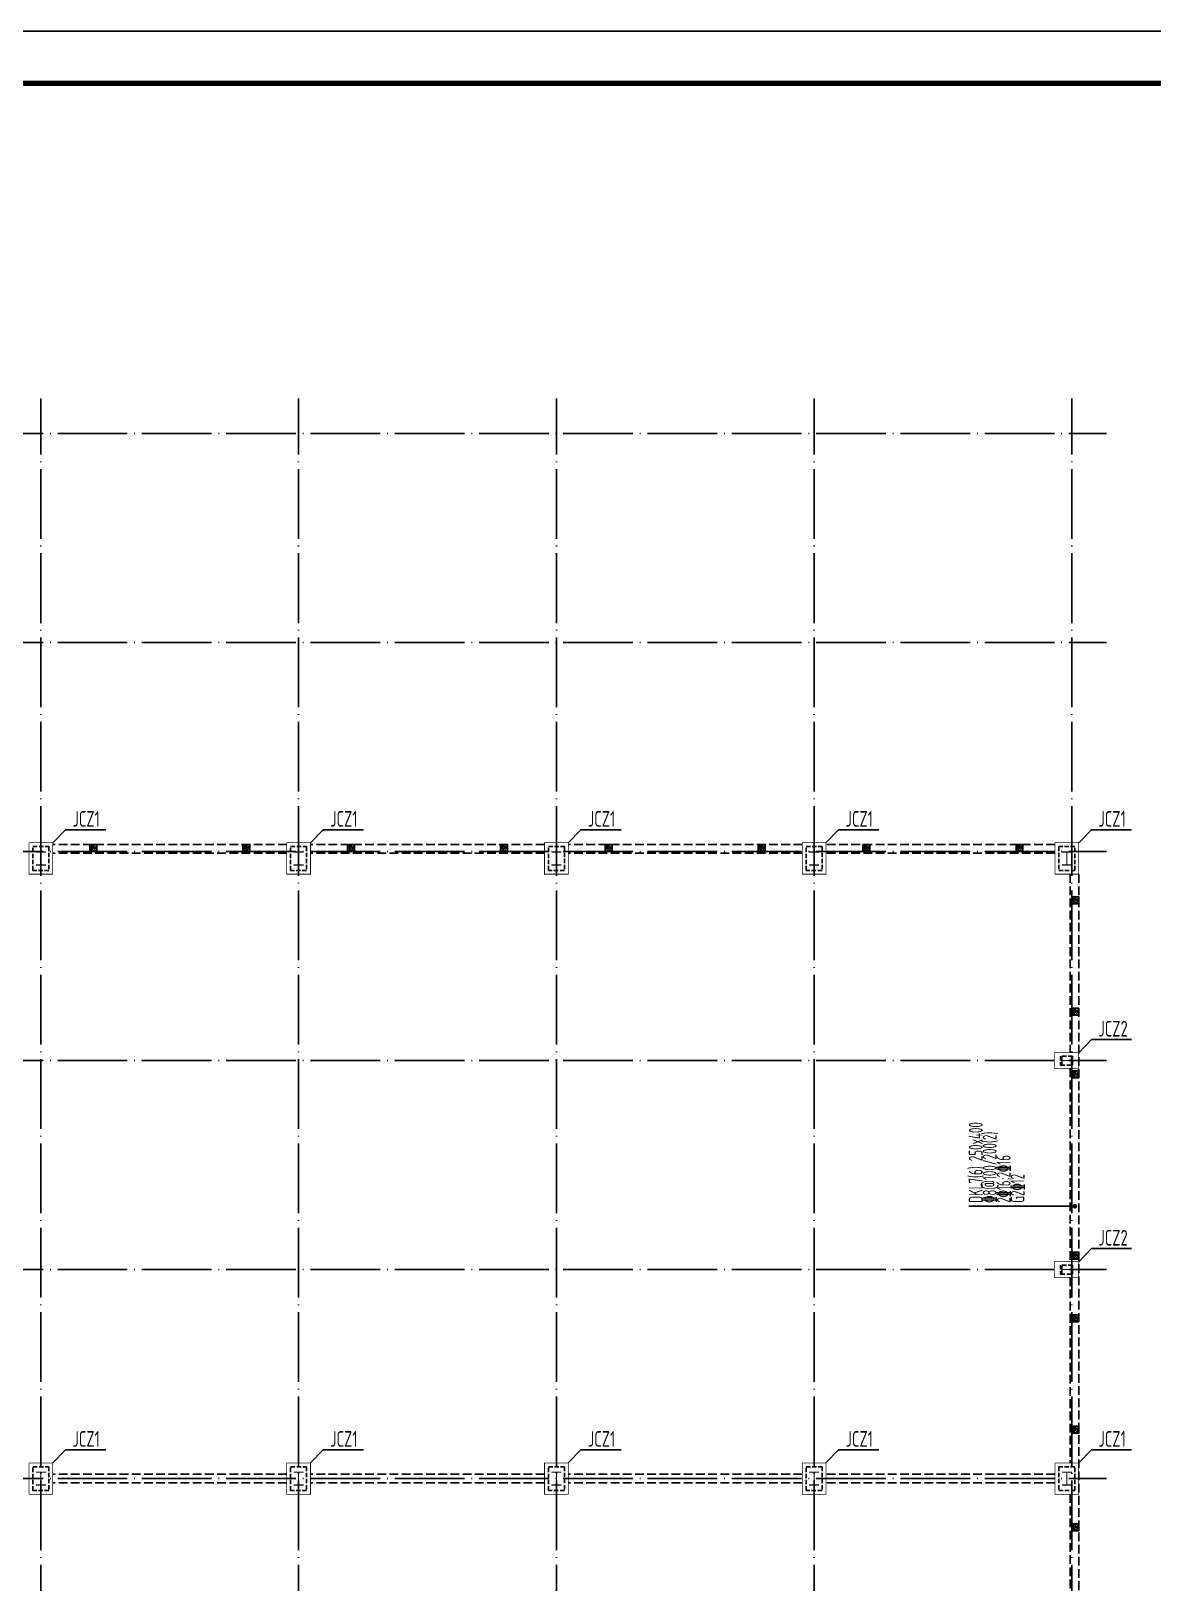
# Model space of a CAD drawing. Extents: x 8844666 to 9156203, y 1662182 to 2655606.
# Drawn here: x 9094904 to 9127122, y 2410631 to 2455181 of the extents above; entities that cross this region are included whole.
import ezdxf

# ---------------------------------------------------------------- set-up
doc = ezdxf.new("R2010")
doc.units = 0
doc.header["$LTSCALE"] = 1000
doc.header["$MEASUREMENT"] = 0
doc.linetypes.add('DASH', pattern=[0.35, 0.25, -0.1])
doc.linetypes.add('DOTE', pattern=[2.42, 2, -0.2, 0.02, -0.2])
doc.layers.get('0').update_dxf_attribs({"linetype": 'CONTINUOUS'})
for name, color, linetype in [('1000', 2, 'CONTINUOUS'), ('DOTE', 8, 'DOTE'), ('GZ', 3, 'CONTINUOUS'), ('PUB_TITLE', 4, 'CONTINUOUS'), ('一般文字', 6, 'CONTINUOUS'), ('柱', 2, 'CONTINUOUS'), ('柱集中标注', 2, 'CONTINUOUS'), ('梁', 4, 'CONTINUOUS')]:
    doc.layers.add(name, color=color, linetype=linetype)
doc.layers.add('梁集中标注竖向', color=190, linetype='CONTINUOUS', lineweight=25)
doc.styles.add('TSSD_REIN', font='atssdeng.shx', dxfattribs={"width": 0.7, "bigfont": 'atssdchn.shx'})

# ---------------------------------------------------------------- blocks, each defined once
blk = doc.blocks.new('layisuixin-point')
blk.add_lwpolyline([(-0.25, 0, 0.5, 0.5, 1), (0.25, 0, 0.5, 0.5, 1)], format="xyseb", close=True)

msp = doc.modelspace()

# ---------------------------------------------------------------- hatches: boundary and pattern name
at = {"layer": 'GZ'}
h = msp.add_hatch(dxfattribs=at)
h.set_pattern_fill('钢筋混凝土', color=256, scale=20, style=0)
h.set_pattern_definition([(45, (837370.886, 228480.097), (-35.35533906, 35.35533906), []), (50, (837370.89, 228480.1), (143.4520365, -12.550427), [15, -165]), (355, (837370.89, 228480.1), (-27.7502667, 150.4384267), [12, -132]), (100.4514, (837382.84, 228479.05), (115.7018763, 137.8879084), [12.748038, -140.2284224]), (46.1842, (837370.89, 228520.1), (213.4482097, -33.103803), [22.5, -247.5]), (96.6356, (837388.67, 228517.34), (186.932541, 194.823574), [19.1220576, -210.3426]), (351.1842, (837370.89, 228520.1), (186.932389, 194.82372), [18, -198]), (21, (837390.89, 228510.1), (119.3814104, -80.5237781), [15, -165]), (326, (837390.89, 228510.1), (48.6630664, 145.030009), [12, -132]), (71.4514, (837400.83, 228503.39), (168.0445257, 64.5060993), [12.748038, -140.2284224]), (37.5, (837370.886, 228480.097), (2.43197106, 66.57877077), [0, -130.4, 0, -134, 0, -132.5]), (7.5, (837370.886, 228480.1), (52.6139075, 78.8823424), [0, -76.4, 0, -127.4, 0, -50.5]), (327.5, (837326.286, 228480.097), (106.76448723, -4.51097435), [0, -50, 0, -156, 0, -207]), (317.5, (837306.29, 228480.1), (116.6372339, 20.0209965), [0, -65, 0, -103.6, 0, -147])])
h.paths.add_polyline_path([(9096589.3, 2431828.3), (9096789.3, 2431828.3), (9096789.3, 2431628.3), (9096589.3, 2431628.3)])
h = msp.add_hatch(dxfattribs=at)
h.set_pattern_fill('钢筋混凝土', color=256, scale=20, style=0)
h.set_pattern_definition([(45, (841770.94, 228480.093), (-35.35533906, 35.35533906), []), (50, (841770.94, 228480.09), (143.4520365, -12.550427), [15, -165]), (355, (841770.94, 228480.1), (-27.7502667, 150.4384267), [12, -132]), (100.4514, (841782.9, 228479.05), (115.7018763, 137.8879084), [12.748038, -140.2284224]), (46.1842, (841770.94, 228520.1), (213.4482097, -33.103803), [22.5, -247.5]), (96.6356, (841788.73, 228517.33), (186.932541, 194.823574), [19.1220576, -210.3426]), (351.1842, (841770.94, 228520.1), (186.932389, 194.82372), [18, -198]), (21, (841790.94, 228510.09), (119.3814104, -80.5237781), [15, -165]), (326, (841790.94, 228510.1), (48.6630664, 145.030009), [12, -132]), (71.4514, (841800.89, 228503.38), (168.0445257, 64.5060993), [12.748038, -140.2284224]), (37.5, (841770.94, 228480.093), (2.43197106, 66.57877077), [0, -130.4, 0, -134, 0, -132.5]), (7.5, (841770.94, 228480.09), (52.6139075, 78.8823424), [0, -76.4, 0, -127.4, 0, -50.5]), (327.5, (841726.34, 228480.093), (106.76448723, -4.51097435), [0, -50, 0, -156, 0, -207]), (317.5, (841706.34, 228480.09), (116.6372339, 20.0209965), [0, -65, 0, -103.6, 0, -147])])
h.paths.add_polyline_path([(9100989.3, 2431828.3), (9101189.4, 2431828.3), (9101189.4, 2431628.3), (9100989.3, 2431628.3)])
h = msp.add_hatch(dxfattribs=at)
h.set_pattern_fill('钢筋混凝土', color=256, scale=20, style=0)
h.set_pattern_definition([(45, (844770.886, 228480.097), (-35.35533906, 35.35533906), []), (50, (844770.89, 228480.1), (143.4520365, -12.550427), [15, -165]), (355, (844770.89, 228480.1), (-27.7502667, 150.4384267), [12, -132]), (100.4514, (844782.84, 228479.05), (115.7018763, 137.8879084), [12.748038, -140.2284224]), (46.1842, (844770.89, 228520.1), (213.4482097, -33.103803), [22.5, -247.5]), (96.6356, (844788.67, 228517.34), (186.932541, 194.823574), [19.1220576, -210.3426]), (351.1842, (844770.89, 228520.1), (186.932389, 194.82372), [18, -198]), (21, (844790.89, 228510.1), (119.3814104, -80.5237781), [15, -165]), (326, (844790.89, 228510.1), (48.6630664, 145.030009), [12, -132]), (71.4514, (844800.83, 228503.39), (168.0445257, 64.5060993), [12.748038, -140.2284224]), (37.5, (844770.886, 228480.097), (2.43197106, 66.57877077), [0, -130.4, 0, -134, 0, -132.5]), (7.5, (844770.886, 228480.1), (52.6139075, 78.8823424), [0, -76.4, 0, -127.4, 0, -50.5]), (327.5, (844726.286, 228480.097), (106.76448723, -4.51097435), [0, -50, 0, -156, 0, -207]), (317.5, (844706.29, 228480.1), (116.6372339, 20.0209965), [0, -65, 0, -103.6, 0, -147])])
h.paths.add_polyline_path([(9103989.3, 2431828.3), (9104189.3, 2431828.3), (9104189.3, 2431628.3), (9103989.3, 2431628.3)])
h = msp.add_hatch(dxfattribs=at)
h.set_pattern_fill('钢筋混凝土', color=256, scale=20, style=0)
h.set_pattern_definition([(45, (849170.94, 228480.093), (-35.35533906, 35.35533906), []), (50, (849170.94, 228480.09), (143.4520365, -12.550427), [15, -165]), (355, (849170.94, 228480.1), (-27.7502667, 150.4384267), [12, -132]), (100.4514, (849182.9, 228479.05), (115.7018763, 137.8879084), [12.748038, -140.2284224]), (46.1842, (849170.94, 228520.1), (213.4482097, -33.103803), [22.5, -247.5]), (96.6356, (849188.73, 228517.33), (186.932541, 194.823574), [19.1220576, -210.3426]), (351.1842, (849170.94, 228520.1), (186.932389, 194.82372), [18, -198]), (21, (849190.94, 228510.09), (119.3814104, -80.5237781), [15, -165]), (326, (849190.94, 228510.1), (48.6630664, 145.030009), [12, -132]), (71.4514, (849200.89, 228503.38), (168.0445257, 64.5060993), [12.748038, -140.2284224]), (37.5, (849170.94, 228480.093), (2.43197106, 66.57877077), [0, -130.4, 0, -134, 0, -132.5]), (7.5, (849170.94, 228480.09), (52.6139075, 78.8823424), [0, -76.4, 0, -127.4, 0, -50.5]), (327.5, (849126.34, 228480.093), (106.76448723, -4.51097435), [0, -50, 0, -156, 0, -207]), (317.5, (849106.34, 228480.09), (116.6372339, 20.0209965), [0, -65, 0, -103.6, 0, -147])])
h.paths.add_polyline_path([(9108389.3, 2431828.3), (9108589.4, 2431828.3), (9108589.4, 2431628.3), (9108389.3, 2431628.3)])
h = msp.add_hatch(dxfattribs=at)
h.set_pattern_fill('钢筋混凝土', color=256, scale=20, style=0)
h.set_pattern_definition([(45, (852170.886, 228480.097), (-35.35533906, 35.35533906), []), (50, (852170.89, 228480.1), (143.4520365, -12.550427), [15, -165]), (355, (852170.89, 228480.1), (-27.7502667, 150.4384267), [12, -132]), (100.4514, (852182.84, 228479.05), (115.7018763, 137.8879084), [12.748038, -140.2284224]), (46.1842, (852170.89, 228520.1), (213.4482097, -33.103803), [22.5, -247.5]), (96.6356, (852188.67, 228517.34), (186.932541, 194.823574), [19.1220576, -210.3426]), (351.1842, (852170.89, 228520.1), (186.932389, 194.82372), [18, -198]), (21, (852190.89, 228510.1), (119.3814104, -80.5237781), [15, -165]), (326, (852190.89, 228510.1), (48.6630664, 145.030009), [12, -132]), (71.4514, (852200.83, 228503.39), (168.0445257, 64.5060993), [12.748038, -140.2284224]), (37.5, (852170.886, 228480.097), (2.43197106, 66.57877077), [0, -130.4, 0, -134, 0, -132.5]), (7.5, (852170.886, 228480.1), (52.6139075, 78.8823424), [0, -76.4, 0, -127.4, 0, -50.5]), (327.5, (852126.286, 228480.097), (106.76448723, -4.51097435), [0, -50, 0, -156, 0, -207]), (317.5, (852106.29, 228480.1), (116.6372339, 20.0209965), [0, -65, 0, -103.6, 0, -147])])
h.paths.add_polyline_path([(9111389.3, 2431828.3), (9111589.3, 2431828.3), (9111589.3, 2431628.3), (9111389.3, 2431628.3)])
h = msp.add_hatch(dxfattribs=at)
h.set_pattern_fill('钢筋混凝土', color=256, scale=20, style=0)
h.set_pattern_definition([(45, (856570.94, 228480.093), (-35.35533906, 35.35533906), []), (50, (856570.94, 228480.09), (143.4520365, -12.550427), [15, -165]), (355, (856570.94, 228480.1), (-27.7502667, 150.4384267), [12, -132]), (100.4514, (856582.9, 228479.05), (115.7018763, 137.8879084), [12.748038, -140.2284224]), (46.1842, (856570.94, 228520.1), (213.4482097, -33.103803), [22.5, -247.5]), (96.6356, (856588.73, 228517.33), (186.932541, 194.823574), [19.1220576, -210.3426]), (351.1842, (856570.94, 228520.1), (186.932389, 194.82372), [18, -198]), (21, (856590.94, 228510.09), (119.3814104, -80.5237781), [15, -165]), (326, (856590.94, 228510.1), (48.6630664, 145.030009), [12, -132]), (71.4514, (856600.89, 228503.38), (168.0445257, 64.5060993), [12.748038, -140.2284224]), (37.5, (856570.94, 228480.093), (2.43197106, 66.57877077), [0, -130.4, 0, -134, 0, -132.5]), (7.5, (856570.94, 228480.09), (52.6139075, 78.8823424), [0, -76.4, 0, -127.4, 0, -50.5]), (327.5, (856526.34, 228480.093), (106.76448723, -4.51097435), [0, -50, 0, -156, 0, -207]), (317.5, (856506.34, 228480.09), (116.6372339, 20.0209965), [0, -65, 0, -103.6, 0, -147])])
h.paths.add_polyline_path([(9115789.3, 2431828.3), (9115989.4, 2431828.3), (9115989.4, 2431628.3), (9115789.3, 2431628.3)])
h = msp.add_hatch(dxfattribs=at)
h.set_pattern_fill('钢筋混凝土', color=256, scale=20, style=0)
h.set_pattern_definition([(45, (859570.886, 228480.097), (-35.35533906, 35.35533906), []), (50, (859570.89, 228480.1), (143.4520365, -12.550427), [15, -165]), (355, (859570.89, 228480.1), (-27.7502667, 150.4384267), [12, -132]), (100.4514, (859582.84, 228479.05), (115.7018763, 137.8879084), [12.748038, -140.2284224]), (46.1842, (859570.89, 228520.1), (213.4482097, -33.103803), [22.5, -247.5]), (96.6356, (859588.67, 228517.34), (186.932541, 194.823574), [19.1220576, -210.3426]), (351.1842, (859570.89, 228520.1), (186.932389, 194.82372), [18, -198]), (21, (859590.89, 228510.1), (119.3814104, -80.5237781), [15, -165]), (326, (859590.89, 228510.1), (48.6630664, 145.030009), [12, -132]), (71.4514, (859600.83, 228503.39), (168.0445257, 64.5060993), [12.748038, -140.2284224]), (37.5, (859570.886, 228480.097), (2.43197106, 66.57877077), [0, -130.4, 0, -134, 0, -132.5]), (7.5, (859570.886, 228480.1), (52.6139075, 78.8823424), [0, -76.4, 0, -127.4, 0, -50.5]), (327.5, (859526.286, 228480.097), (106.76448723, -4.51097435), [0, -50, 0, -156, 0, -207]), (317.5, (859506.29, 228480.1), (116.6372339, 20.0209965), [0, -65, 0, -103.6, 0, -147])])
h.paths.add_polyline_path([(9118789.3, 2431828.3), (9118989.3, 2431828.3), (9118989.3, 2431628.3), (9118789.3, 2431628.3)])
h = msp.add_hatch(dxfattribs=at)
h.set_pattern_fill('钢筋混凝土', color=256, scale=20, style=0)
h.set_pattern_definition([(45, (863970.94, 228480.093), (-35.35533906, 35.35533906), []), (50, (863970.94, 228480.09), (143.4520365, -12.550427), [15, -165]), (355, (863970.94, 228480.1), (-27.7502667, 150.4384267), [12, -132]), (100.4514, (863982.9, 228479.05), (115.7018763, 137.8879084), [12.748038, -140.2284224]), (46.1842, (863970.94, 228520.1), (213.4482097, -33.103803), [22.5, -247.5]), (96.6356, (863988.73, 228517.33), (186.932541, 194.823574), [19.1220576, -210.3426]), (351.1842, (863970.94, 228520.1), (186.932389, 194.82372), [18, -198]), (21, (863990.94, 228510.09), (119.3814104, -80.5237781), [15, -165]), (326, (863990.94, 228510.1), (48.6630664, 145.030009), [12, -132]), (71.4514, (864000.89, 228503.38), (168.0445257, 64.5060993), [12.748038, -140.2284224]), (37.5, (863970.94, 228480.093), (2.43197106, 66.57877077), [0, -130.4, 0, -134, 0, -132.5]), (7.5, (863970.94, 228480.09), (52.6139075, 78.8823424), [0, -76.4, 0, -127.4, 0, -50.5]), (327.5, (863926.34, 228480.093), (106.76448723, -4.51097435), [0, -50, 0, -156, 0, -207]), (317.5, (863906.34, 228480.09), (116.6372339, 20.0209965), [0, -65, 0, -103.6, 0, -147])])
h.paths.add_polyline_path([(9123189.3, 2431828.3), (9123389.4, 2431828.3), (9123389.4, 2431628.3), (9123189.3, 2431628.3)])
h = msp.add_hatch(dxfattribs=at)
h.set_pattern_fill('钢筋混凝土', color=256, scale=20, style=0)
h.set_pattern_definition([(45, (865570.94, 226980.093), (-35.35533906, 35.35533906), []), (50, (865570.94, 226980.09), (143.4520365, -12.550427), [15, -165]), (355, (865570.94, 226980.1), (-27.7502667, 150.4384267), [12, -132]), (100.4514, (865582.9, 226979.05), (115.7018763, 137.8879084), [12.748038, -140.2284224]), (46.1842, (865570.94, 227020.1), (213.4482097, -33.103803), [22.5, -247.5]), (96.6356, (865588.73, 227017.33), (186.932541, 194.823574), [19.1220576, -210.3426]), (351.1842, (865570.94, 227020.1), (186.932389, 194.82372), [18, -198]), (21, (865590.94, 227010.09), (119.3814104, -80.5237781), [15, -165]), (326, (865590.94, 227010.1), (48.6630664, 145.030009), [12, -132]), (71.4514, (865600.89, 227003.38), (168.0445257, 64.5060993), [12.748038, -140.2284224]), (37.5, (865570.94, 226980.093), (2.43197106, 66.57877077), [0, -130.4, 0, -134, 0, -132.5]), (7.5, (865570.94, 226980.09), (52.6139075, 78.8823424), [0, -76.4, 0, -127.4, 0, -50.5]), (327.5, (865526.34, 226980.093), (106.76448723, -4.51097435), [0, -50, 0, -156, 0, -207]), (317.5, (865506.34, 226980.09), (116.6372339, 20.0209965), [0, -65, 0, -103.6, 0, -147])])
h.paths.add_polyline_path([(9124789.3, 2430328.3), (9124989.4, 2430328.3), (9124989.4, 2430128.3), (9124789.3, 2430128.3)])
h = msp.add_hatch(dxfattribs=at)
h.set_pattern_fill('钢筋混凝土', color=256, scale=20, style=0)
h.set_pattern_definition([(45, (865570.886, 223780.097), (-35.35533906, 35.35533906), []), (50, (865570.89, 223780.1), (143.4520365, -12.550427), [15, -165]), (355, (865570.89, 223780.1), (-27.7502667, 150.4384267), [12, -132]), (100.4514, (865582.84, 223779.05), (115.7018763, 137.8879084), [12.748038, -140.2284224]), (46.1842, (865570.89, 223820.1), (213.4482097, -33.103803), [22.5, -247.5]), (96.6356, (865588.67, 223817.34), (186.932541, 194.823574), [19.1220576, -210.3426]), (351.1842, (865570.89, 223820.1), (186.932389, 194.82372), [18, -198]), (21, (865590.89, 223810.1), (119.3814104, -80.5237781), [15, -165]), (326, (865590.89, 223810.1), (48.6630664, 145.030009), [12, -132]), (71.4514, (865600.83, 223803.39), (168.0445257, 64.5060993), [12.748038, -140.2284224]), (37.5, (865570.886, 223780.097), (2.43197106, 66.57877077), [0, -130.4, 0, -134, 0, -132.5]), (7.5, (865570.886, 223780.1), (52.6139075, 78.8823424), [0, -76.4, 0, -127.4, 0, -50.5]), (327.5, (865526.286, 223780.097), (106.76448723, -4.51097435), [0, -50, 0, -156, 0, -207]), (317.5, (865506.29, 223780.1), (116.6372339, 20.0209965), [0, -65, 0, -103.6, 0, -147])])
h.paths.add_polyline_path([(9124789.3, 2427128.3), (9124989.3, 2427128.3), (9124989.3, 2426928.3), (9124789.3, 2426928.3)])
h = msp.add_hatch(dxfattribs=at)
h.set_pattern_fill('钢筋混凝土', color=256, scale=20, style=0)
h.set_pattern_definition([(45, (865570.94, 221980.093), (-35.35533906, 35.35533906), []), (50, (865570.94, 221980.09), (143.4520365, -12.550427), [15, -165]), (355, (865570.94, 221980.1), (-27.7502667, 150.4384267), [12, -132]), (100.4514, (865582.9, 221979.05), (115.7018763, 137.8879084), [12.748038, -140.2284224]), (46.1842, (865570.94, 222020.1), (213.4482097, -33.103803), [22.5, -247.5]), (96.6356, (865588.73, 222017.33), (186.932541, 194.823574), [19.1220576, -210.3426]), (351.1842, (865570.94, 222020.1), (186.932389, 194.82372), [18, -198]), (21, (865590.94, 222010.09), (119.3814104, -80.5237781), [15, -165]), (326, (865590.94, 222010.1), (48.6630664, 145.030009), [12, -132]), (71.4514, (865600.89, 222003.38), (168.0445257, 64.5060993), [12.748038, -140.2284224]), (37.5, (865570.94, 221980.093), (2.43197106, 66.57877077), [0, -130.4, 0, -134, 0, -132.5]), (7.5, (865570.94, 221980.09), (52.6139075, 78.8823424), [0, -76.4, 0, -127.4, 0, -50.5]), (327.5, (865526.34, 221980.093), (106.76448723, -4.51097435), [0, -50, 0, -156, 0, -207]), (317.5, (865506.34, 221980.09), (116.6372339, 20.0209965), [0, -65, 0, -103.6, 0, -147])])
h.paths.add_polyline_path([(9124789.3, 2425328.3), (9124989.4, 2425328.3), (9124989.4, 2425128.3), (9124789.3, 2425128.3)])
h = msp.add_hatch(dxfattribs=at)
h.set_pattern_fill('钢筋混凝土', color=256, scale=20, style=0)
h.set_pattern_definition([(45, (865570.95, 216780.097), (-35.35533906, 35.35533906), []), (50, (865570.95, 216780.1), (143.4520365, -12.550427), [15, -165]), (355, (865570.95, 216780.1), (-27.7502667, 150.4384267), [12, -132]), (100.4514, (865582.9, 216779.05), (115.7018763, 137.8879084), [12.748038, -140.2284224]), (46.1842, (865570.95, 216820.1), (213.4482097, -33.103803), [22.5, -247.5]), (96.6356, (865588.74, 216817.34), (186.932541, 194.823574), [19.1220576, -210.3426]), (351.1842, (865570.95, 216820.1), (186.932389, 194.82372), [18, -198]), (21, (865590.95, 216810.1), (119.3814104, -80.5237781), [15, -165]), (326, (865590.95, 216810.1), (48.6630664, 145.030009), [12, -132]), (71.4514, (865600.9, 216803.39), (168.0445257, 64.5060993), [12.748038, -140.2284224]), (37.5, (865570.95, 216780.097), (2.43197106, 66.57877077), [0, -130.4, 0, -134, 0, -132.5]), (7.5, (865570.95, 216780.1), (52.6139075, 78.8823424), [0, -76.4, 0, -127.4, 0, -50.5]), (327.5, (865526.35, 216780.097), (106.76448723, -4.51097435), [0, -50, 0, -156, 0, -207]), (317.5, (865506.35, 216780.1), (116.6372339, 20.0209965), [0, -65, 0, -103.6, 0, -147])])
h.paths.add_polyline_path([(9124789.3, 2420128.3), (9124989.4, 2420128.3), (9124989.4, 2419928.3), (9124789.3, 2419928.3)])
h = msp.add_hatch(dxfattribs=at)
h.set_pattern_fill('钢筋混凝土', color=256, scale=20, style=0)
h.set_pattern_definition([(45, (865570.94, 214980.093), (-35.35533906, 35.35533906), []), (50, (865570.94, 214980.09), (143.4520365, -12.550427), [15, -165]), (355, (865570.94, 214980.1), (-27.7502667, 150.4384267), [12, -132]), (100.4514, (865582.9, 214979.05), (115.7018763, 137.8879084), [12.748038, -140.2284224]), (46.1842, (865570.94, 215020.1), (213.4482097, -33.103803), [22.5, -247.5]), (96.6356, (865588.73, 215017.33), (186.932541, 194.823574), [19.1220576, -210.3426]), (351.1842, (865570.94, 215020.1), (186.932389, 194.82372), [18, -198]), (21, (865590.94, 215010.09), (119.3814104, -80.5237781), [15, -165]), (326, (865590.94, 215010.1), (48.6630664, 145.030009), [12, -132]), (71.4514, (865600.89, 215003.38), (168.0445257, 64.5060993), [12.748038, -140.2284224]), (37.5, (865570.94, 214980.093), (2.43197106, 66.57877077), [0, -130.4, 0, -134, 0, -132.5]), (7.5, (865570.94, 214980.09), (52.6139075, 78.8823424), [0, -76.4, 0, -127.4, 0, -50.5]), (327.5, (865526.34, 214980.093), (106.76448723, -4.51097435), [0, -50, 0, -156, 0, -207]), (317.5, (865506.34, 214980.09), (116.6372339, 20.0209965), [0, -65, 0, -103.6, 0, -147])])
h.paths.add_polyline_path([(9124789.3, 2418328.3), (9124989.4, 2418328.3), (9124989.4, 2418128.3), (9124789.3, 2418128.3)])
h = msp.add_hatch(dxfattribs=at)
h.set_pattern_fill('钢筋混凝土', color=256, scale=20, style=0)
h.set_pattern_definition([(45, (865570.886, 211780.097), (-35.35533906, 35.35533906), []), (50, (865570.89, 211780.1), (143.4520365, -12.550427), [15, -165]), (355, (865570.89, 211780.1), (-27.7502667, 150.4384267), [12, -132]), (100.4514, (865582.84, 211779.05), (115.7018763, 137.8879084), [12.748038, -140.2284224]), (46.1842, (865570.89, 211820.1), (213.4482097, -33.103803), [22.5, -247.5]), (96.6356, (865588.67, 211817.34), (186.932541, 194.823574), [19.1220576, -210.3426]), (351.1842, (865570.89, 211820.1), (186.932389, 194.82372), [18, -198]), (21, (865590.89, 211810.1), (119.3814104, -80.5237781), [15, -165]), (326, (865590.89, 211810.1), (48.6630664, 145.030009), [12, -132]), (71.4514, (865600.83, 211803.39), (168.0445257, 64.5060993), [12.748038, -140.2284224]), (37.5, (865570.886, 211780.097), (2.43197106, 66.57877077), [0, -130.4, 0, -134, 0, -132.5]), (7.5, (865570.886, 211780.1), (52.6139075, 78.8823424), [0, -76.4, 0, -127.4, 0, -50.5]), (327.5, (865526.286, 211780.097), (106.76448723, -4.51097435), [0, -50, 0, -156, 0, -207]), (317.5, (865506.29, 211780.1), (116.6372339, 20.0209965), [0, -65, 0, -103.6, 0, -147])])
h.paths.add_polyline_path([(9124789.3, 2415128.3), (9124989.3, 2415128.3), (9124989.3, 2414928.3), (9124789.3, 2414928.3)])
h = msp.add_hatch(dxfattribs=at)
h.set_pattern_fill('钢筋混凝土', color=256, scale=20, style=0)
h.set_pattern_definition([(45, (865570.94, 208980.093), (-35.35533906, 35.35533906), []), (50, (865570.94, 208980.09), (143.4520365, -12.550427), [15, -165]), (355, (865570.94, 208980.1), (-27.7502667, 150.4384267), [12, -132]), (100.4514, (865582.9, 208979.05), (115.7018763, 137.8879084), [12.748038, -140.2284224]), (46.1842, (865570.94, 209020.1), (213.4482097, -33.103803), [22.5, -247.5]), (96.6356, (865588.73, 209017.33), (186.932541, 194.823574), [19.1220576, -210.3426]), (351.1842, (865570.94, 209020.1), (186.932389, 194.82372), [18, -198]), (21, (865590.94, 209010.09), (119.3814104, -80.5237781), [15, -165]), (326, (865590.94, 209010.1), (48.6630664, 145.030009), [12, -132]), (71.4514, (865600.89, 209003.38), (168.0445257, 64.5060993), [12.748038, -140.2284224]), (37.5, (865570.94, 208980.093), (2.43197106, 66.57877077), [0, -130.4, 0, -134, 0, -132.5]), (7.5, (865570.94, 208980.09), (52.6139075, 78.8823424), [0, -76.4, 0, -127.4, 0, -50.5]), (327.5, (865526.34, 208980.093), (106.76448723, -4.51097435), [0, -50, 0, -156, 0, -207]), (317.5, (865506.34, 208980.09), (116.6372339, 20.0209965), [0, -65, 0, -103.6, 0, -147])])
h.paths.add_polyline_path([(9124789.3, 2412328.3), (9124989.4, 2412328.3), (9124989.4, 2412128.3), (9124789.3, 2412128.3)])
at = {"layer": '柱'}
for color, points in [(2, [(9095329.3, 2431228.3), (9095049.3, 2431228.3), (9095049.3, 2431260.3), (9095177.3, 2431260.3), (9095177.3, 2431596.3), (9095049.3, 2431596.3), (9095049.3, 2431628.3), (9095329.3, 2431628.3), (9095329.3, 2431596.3), (9095201.3, 2431596.3), (9095201.3, 2431260.3), (9095329.3, 2431260.3)]), (2, [(9102729.3, 2431228.3), (9102449.3, 2431228.3), (9102449.3, 2431260.3), (9102577.3, 2431260.3), (9102577.3, 2431596.3), (9102449.3, 2431596.3), (9102449.3, 2431628.3), (9102729.3, 2431628.3), (9102729.3, 2431596.3), (9102601.3, 2431596.3), (9102601.3, 2431260.3), (9102729.3, 2431260.3)]), (2, [(9110129.3, 2431228.3), (9109849.3, 2431228.3), (9109849.3, 2431260.3), (9109977.3, 2431260.3), (9109977.3, 2431596.3), (9109849.3, 2431596.3), (9109849.3, 2431628.3), (9110129.3, 2431628.3), (9110129.3, 2431596.3), (9110001.3, 2431596.3), (9110001.3, 2431260.3), (9110129.3, 2431260.3)]), (2, [(9117529.3, 2431228.3), (9117249.3, 2431228.3), (9117249.3, 2431260.3), (9117377.3, 2431260.3), (9117377.3, 2431596.3), (9117249.3, 2431596.3), (9117249.3, 2431628.3), (9117529.3, 2431628.3), (9117529.3, 2431596.3), (9117401.3, 2431596.3), (9117401.3, 2431260.3), (9117529.3, 2431260.3)]), (2, [(9124509.3, 2431228.3), (9124789.3, 2431228.3), (9124789.3, 2431260.3), (9124661.3, 2431260.3), (9124661.3, 2431596.3), (9124789.3, 2431596.3), (9124789.3, 2431628.3), (9124509.3, 2431628.3), (9124509.3, 2431596.3), (9124637.3, 2431596.3), (9124637.3, 2431260.3), (9124509.3, 2431260.3)]), (3, [(9124789.3, 2425518.3), (9124789.3, 2425738.3), (9124757.3, 2425738.3), (9124757.3, 2425640.3), (9124521.3, 2425640.3), (9124521.3, 2425738.3), (9124489.3, 2425738.3), (9124489.3, 2425518.3), (9124521.3, 2425518.3), (9124521.3, 2425616.3), (9124757.3, 2425616.3), (9124757.3, 2425518.3)]), (3, [(9124789.3, 2419518.3), (9124789.3, 2419738.3), (9124757.3, 2419738.3), (9124757.3, 2419640.3), (9124521.3, 2419640.3), (9124521.3, 2419738.3), (9124489.3, 2419738.3), (9124489.3, 2419518.3), (9124521.3, 2419518.3), (9124521.3, 2419616.3), (9124757.3, 2419616.3), (9124757.3, 2419518.3)]), (2, [(9095329.3, 2413428.3), (9095049.3, 2413428.3), (9095049.3, 2413460.3), (9095177.3, 2413460.3), (9095177.3, 2413796.3), (9095049.3, 2413796.3), (9095049.3, 2413828.3), (9095329.3, 2413828.3), (9095329.3, 2413796.3), (9095201.3, 2413796.3), (9095201.3, 2413460.3), (9095329.3, 2413460.3)]), (2, [(9102729.3, 2413428.3), (9102449.3, 2413428.3), (9102449.3, 2413460.3), (9102577.3, 2413460.3), (9102577.3, 2413796.3), (9102449.3, 2413796.3), (9102449.3, 2413828.3), (9102729.3, 2413828.3), (9102729.3, 2413796.3), (9102601.3, 2413796.3), (9102601.3, 2413460.3), (9102729.3, 2413460.3)]), (2, [(9110129.3, 2413428.3), (9109849.3, 2413428.3), (9109849.3, 2413460.3), (9109977.3, 2413460.3), (9109977.3, 2413796.3), (9109849.3, 2413796.3), (9109849.3, 2413828.3), (9110129.3, 2413828.3), (9110129.3, 2413796.3), (9110001.3, 2413796.3), (9110001.3, 2413460.3), (9110129.3, 2413460.3)]), (2, [(9117529.3, 2413428.3), (9117249.3, 2413428.3), (9117249.3, 2413460.3), (9117377.3, 2413460.3), (9117377.3, 2413796.3), (9117249.3, 2413796.3), (9117249.3, 2413828.3), (9117529.3, 2413828.3), (9117529.3, 2413796.3), (9117401.3, 2413796.3), (9117401.3, 2413460.3), (9117529.3, 2413460.3)]), (2, [(9124509.3, 2413428.3), (9124789.3, 2413428.3), (9124789.3, 2413460.3), (9124661.3, 2413460.3), (9124661.3, 2413796.3), (9124789.3, 2413796.3), (9124789.3, 2413828.3), (9124509.3, 2413828.3), (9124509.3, 2413796.3), (9124637.3, 2413796.3), (9124637.3, 2413460.3), (9124509.3, 2413460.3)])]:
    msp.add_hatch(color=color, dxfattribs=at).paths.add_polyline_path(points)

# ---------------------------------------------------------------- linework, layer by layer
at = {"layer": '1000', "color": 3, "linetype": 'DASH', "ltscale": 0.5}
for points in [[(9094959.3, 2431768.3), (9095419.3, 2431768.3), (9095419.3, 2431088.3), (9094959.3, 2431088.3)], [(9102359.3, 2431768.3), (9102819.3, 2431768.3), (9102819.3, 2431088.3), (9102359.3, 2431088.3)], [(9109759.3, 2431768.3), (9110219.3, 2431768.3), (9110219.3, 2431088.3), (9109759.3, 2431088.3)], [(9117159.3, 2431768.3), (9117619.3, 2431768.3), (9117619.3, 2431088.3), (9117159.3, 2431088.3)], [(9124879.3, 2431768.3), (9124419.3, 2431768.3), (9124419.3, 2431088.3), (9124879.3, 2431088.3)], [(9124809.3, 2425758.3), (9124469.3, 2425758.3), (9124469.3, 2425498.3), (9124809.3, 2425498.3)], [(9124809.3, 2419758.3), (9124469.3, 2419758.3), (9124469.3, 2419498.3), (9124809.3, 2419498.3)], [(9094959.3, 2413968.3), (9095419.3, 2413968.3), (9095419.3, 2413288.3), (9094959.3, 2413288.3)], [(9102359.3, 2413968.3), (9102819.3, 2413968.3), (9102819.3, 2413288.3), (9102359.3, 2413288.3)], [(9109759.3, 2413968.3), (9110219.3, 2413968.3), (9110219.3, 2413288.3), (9109759.3, 2413288.3)], [(9117159.3, 2413968.3), (9117619.3, 2413968.3), (9117619.3, 2413288.3), (9117159.3, 2413288.3)], [(9124879.3, 2413968.3), (9124419.3, 2413968.3), (9124419.3, 2413288.3), (9124879.3, 2413288.3)]]:
    msp.add_lwpolyline(points, close=True, dxfattribs=at)
at = {"layer": 'DOTE'}
for p, q in [((9095189.3, 2394628.3), (9095189.3, 2444628.3)), ((9102589.3, 2394628.3), (9102589.3, 2444628.3)), ((9109989.3, 2394628.3), (9109989.3, 2444628.3)), ((9117389.3, 2394628.3), (9117389.3, 2444628.3)), ((9124789.3, 2394628.3), (9124789.3, 2444628.3)), ((8916589.3, 2443628.3), (9125789.3, 2443628.3)), ((8916589.3, 2437628.3), (9125789.3, 2437628.3)), ((8916589.3, 2431628.3), (9125789.3, 2431628.3)), ((8916589.3, 2425628.3), (9125789.3, 2425628.3)), ((8916589.3, 2419628.3), (9125789.3, 2419628.3)), ((8916589.3, 2413628.3), (9125789.3, 2413628.3))]:
    msp.add_line(p, q, dxfattribs=at)
at = {"layer": 'GZ'}
for points in [[(9096589.3, 2431828.3), (9096789.3, 2431828.3), (9096789.3, 2431628.3), (9096589.3, 2431628.3)], [(9100989.3, 2431828.3), (9101189.4, 2431828.3), (9101189.4, 2431628.3), (9100989.3, 2431628.3)], [(9103989.3, 2431828.3), (9104189.3, 2431828.3), (9104189.3, 2431628.3), (9103989.3, 2431628.3)], [(9108389.3, 2431828.3), (9108589.4, 2431828.3), (9108589.4, 2431628.3), (9108389.3, 2431628.3)], [(9111389.3, 2431828.3), (9111589.3, 2431828.3), (9111589.3, 2431628.3), (9111389.3, 2431628.3)], [(9115789.3, 2431828.3), (9115989.4, 2431828.3), (9115989.4, 2431628.3), (9115789.3, 2431628.3)], [(9118789.3, 2431828.3), (9118989.3, 2431828.3), (9118989.3, 2431628.3), (9118789.3, 2431628.3)], [(9123189.3, 2431828.3), (9123389.4, 2431828.3), (9123389.4, 2431628.3), (9123189.3, 2431628.3)], [(9124789.3, 2430328.3), (9124989.4, 2430328.3), (9124989.4, 2430128.3), (9124789.3, 2430128.3)], [(9124789.3, 2427128.3), (9124989.3, 2427128.3), (9124989.3, 2426928.3), (9124789.3, 2426928.3)], [(9124789.3, 2425328.3), (9124989.4, 2425328.3), (9124989.4, 2425128.3), (9124789.3, 2425128.3)], [(9124789.3, 2420128.3), (9124989.4, 2420128.3), (9124989.4, 2419928.3), (9124789.3, 2419928.3)], [(9124789.3, 2418328.3), (9124989.4, 2418328.3), (9124989.4, 2418128.3), (9124789.3, 2418128.3)], [(9124789.3, 2415128.3), (9124989.3, 2415128.3), (9124989.3, 2414928.3), (9124789.3, 2414928.3)], [(9124789.3, 2412328.3), (9124989.4, 2412328.3), (9124989.4, 2412128.3), (9124789.3, 2412128.3)]]:
    msp.add_lwpolyline(points, close=True, dxfattribs=at)
at = {"layer": 'PUB_TITLE'}
msp.add_lwpolyline([(8903902.8, 2366081.4), (9156202.8, 2366081.4), (9156202.8, 2455181.4), (8903902.8, 2455181.4)], close=True, dxfattribs=at)
at = {"layer": 'PUB_TITLE', "const_width": 150}
msp.add_lwpolyline([(8907652.8, 2367581.4), (9154702.8, 2367581.4), (9154702.8, 2453681.4), (8907652.8, 2453681.4)], close=True, dxfattribs=at)
at = {"layer": '一般文字', "color": 6}
for points in [[(9095529.3, 2431878.3), (9095892, 2432255.1), (9097048.6, 2432255.1)], [(9102929.3, 2431878.3), (9103292, 2432255.1), (9104448.6, 2432255.1)], [(9110329.3, 2431878.3), (9110692, 2432255.1), (9111848.6, 2432255.1)], [(9117729.3, 2431878.3), (9118092, 2432255.1), (9119248.6, 2432255.1)], [(9124989.3, 2431878.3), (9125352, 2432255.1), (9126508.6, 2432255.1)], [(9124989.3, 2425853.3), (9125352, 2426230.1), (9126508.6, 2426230.1)], [(9124989.3, 2419853.3), (9125352, 2420230.1), (9126508.6, 2420230.1)], [(9095529.3, 2414078.3), (9095892, 2414455.1), (9097048.6, 2414455.1)], [(9102929.3, 2414078.3), (9103292, 2414455.1), (9104448.6, 2414455.1)], [(9110329.3, 2414078.3), (9110692, 2414455.1), (9111848.6, 2414455.1)], [(9117729.3, 2414078.3), (9118092, 2414455.1), (9119248.6, 2414455.1)], [(9124989.3, 2414078.3), (9125352, 2414455.1), (9126508.6, 2414455.1)]]:
    msp.add_lwpolyline(points, dxfattribs=at)
at = {"layer": '柱', "color": 2, "const_width": 5}
for points in [[(9095329.3, 2431228.3), (9095049.3, 2431228.3), (9095049.3, 2431260.3), (9095177.3, 2431260.3), (9095177.3, 2431596.3), (9095049.3, 2431596.3), (9095049.3, 2431628.3), (9095329.3, 2431628.3), (9095329.3, 2431596.3), (9095201.3, 2431596.3), (9095201.3, 2431260.3), (9095329.3, 2431260.3)], [(9102729.3, 2431228.3), (9102449.3, 2431228.3), (9102449.3, 2431260.3), (9102577.3, 2431260.3), (9102577.3, 2431596.3), (9102449.3, 2431596.3), (9102449.3, 2431628.3), (9102729.3, 2431628.3), (9102729.3, 2431596.3), (9102601.3, 2431596.3), (9102601.3, 2431260.3), (9102729.3, 2431260.3)], [(9110129.3, 2431228.3), (9109849.3, 2431228.3), (9109849.3, 2431260.3), (9109977.3, 2431260.3), (9109977.3, 2431596.3), (9109849.3, 2431596.3), (9109849.3, 2431628.3), (9110129.3, 2431628.3), (9110129.3, 2431596.3), (9110001.3, 2431596.3), (9110001.3, 2431260.3), (9110129.3, 2431260.3)], [(9117529.3, 2431228.3), (9117249.3, 2431228.3), (9117249.3, 2431260.3), (9117377.3, 2431260.3), (9117377.3, 2431596.3), (9117249.3, 2431596.3), (9117249.3, 2431628.3), (9117529.3, 2431628.3), (9117529.3, 2431596.3), (9117401.3, 2431596.3), (9117401.3, 2431260.3), (9117529.3, 2431260.3)], [(9124509.3, 2431228.3), (9124789.3, 2431228.3), (9124789.3, 2431260.3), (9124661.3, 2431260.3), (9124661.3, 2431596.3), (9124789.3, 2431596.3), (9124789.3, 2431628.3), (9124509.3, 2431628.3), (9124509.3, 2431596.3), (9124637.3, 2431596.3), (9124637.3, 2431260.3), (9124509.3, 2431260.3)], [(9095329.3, 2413428.3), (9095049.3, 2413428.3), (9095049.3, 2413460.3), (9095177.3, 2413460.3), (9095177.3, 2413796.3), (9095049.3, 2413796.3), (9095049.3, 2413828.3), (9095329.3, 2413828.3), (9095329.3, 2413796.3), (9095201.3, 2413796.3), (9095201.3, 2413460.3), (9095329.3, 2413460.3)], [(9102729.3, 2413428.3), (9102449.3, 2413428.3), (9102449.3, 2413460.3), (9102577.3, 2413460.3), (9102577.3, 2413796.3), (9102449.3, 2413796.3), (9102449.3, 2413828.3), (9102729.3, 2413828.3), (9102729.3, 2413796.3), (9102601.3, 2413796.3), (9102601.3, 2413460.3), (9102729.3, 2413460.3)], [(9110129.3, 2413428.3), (9109849.3, 2413428.3), (9109849.3, 2413460.3), (9109977.3, 2413460.3), (9109977.3, 2413796.3), (9109849.3, 2413796.3), (9109849.3, 2413828.3), (9110129.3, 2413828.3), (9110129.3, 2413796.3), (9110001.3, 2413796.3), (9110001.3, 2413460.3), (9110129.3, 2413460.3)], [(9117529.3, 2413428.3), (9117249.3, 2413428.3), (9117249.3, 2413460.3), (9117377.3, 2413460.3), (9117377.3, 2413796.3), (9117249.3, 2413796.3), (9117249.3, 2413828.3), (9117529.3, 2413828.3), (9117529.3, 2413796.3), (9117401.3, 2413796.3), (9117401.3, 2413460.3), (9117529.3, 2413460.3)], [(9124509.3, 2413428.3), (9124789.3, 2413428.3), (9124789.3, 2413460.3), (9124661.3, 2413460.3), (9124661.3, 2413796.3), (9124789.3, 2413796.3), (9124789.3, 2413828.3), (9124509.3, 2413828.3), (9124509.3, 2413796.3), (9124637.3, 2413796.3), (9124637.3, 2413460.3), (9124509.3, 2413460.3)]]:
    msp.add_lwpolyline(points, close=True, dxfattribs=at)
at = {"layer": '柱', "color": 3, "const_width": 5}
for points in [[(9124789.3, 2425518.3), (9124789.3, 2425738.3), (9124757.3, 2425738.3), (9124757.3, 2425640.3), (9124521.3, 2425640.3), (9124521.3, 2425738.3), (9124489.3, 2425738.3), (9124489.3, 2425518.3), (9124521.3, 2425518.3), (9124521.3, 2425616.3), (9124757.3, 2425616.3), (9124757.3, 2425518.3)], [(9124789.3, 2419518.3), (9124789.3, 2419738.3), (9124757.3, 2419738.3), (9124757.3, 2419640.3), (9124521.3, 2419640.3), (9124521.3, 2419738.3), (9124489.3, 2419738.3), (9124489.3, 2419518.3), (9124521.3, 2419518.3), (9124521.3, 2419616.3), (9124757.3, 2419616.3), (9124757.3, 2419518.3)]]:
    msp.add_lwpolyline(points, close=True, dxfattribs=at)
at = {"layer": '柱集中标注', "color": 6, "const_width": 20}
for points in [[(9094849.3, 2431878.3), (9095529.3, 2431878.3), (9095529.3, 2430978.3), (9094849.3, 2430978.3)], [(9102249.3, 2431878.3), (9102929.3, 2431878.3), (9102929.3, 2430978.3), (9102249.3, 2430978.3)], [(9109649.3, 2431878.3), (9110329.3, 2431878.3), (9110329.3, 2430978.3), (9109649.3, 2430978.3)], [(9117049.3, 2431878.3), (9117729.3, 2431878.3), (9117729.3, 2430978.3), (9117049.3, 2430978.3)], [(9124989.3, 2431878.3), (9124309.3, 2431878.3), (9124309.3, 2430978.3), (9124989.3, 2430978.3)], [(9124989.3, 2425853.3), (9124289.3, 2425853.3), (9124289.3, 2425403.3), (9124989.3, 2425403.3)], [(9124989.3, 2419853.3), (9124289.3, 2419853.3), (9124289.3, 2419403.3), (9124989.3, 2419403.3)], [(9094849.3, 2414078.3), (9095529.3, 2414078.3), (9095529.3, 2413178.3), (9094849.3, 2413178.3)], [(9102249.3, 2414078.3), (9102929.3, 2414078.3), (9102929.3, 2413178.3), (9102249.3, 2413178.3)], [(9109649.3, 2414078.3), (9110329.3, 2414078.3), (9110329.3, 2413178.3), (9109649.3, 2413178.3)], [(9117049.3, 2414078.3), (9117729.3, 2414078.3), (9117729.3, 2413178.3), (9117049.3, 2413178.3)], [(9124989.3, 2414078.3), (9124309.3, 2414078.3), (9124309.3, 2413178.3), (9124989.3, 2413178.3)]]:
    msp.add_lwpolyline(points, close=True, dxfattribs=at)
at = {"layer": '梁', "color": 150, "linetype": 'DASH'}
for points in [[(9102249.3, 2431828.3), (9095529.3, 2431828.3)], [(9102249.3, 2431578.3), (9095529.3, 2431578.3)], [(9109649.3, 2431828.3), (9102929.3, 2431828.3)], [(9109649.3, 2431578.3), (9102929.3, 2431578.3)], [(9117049.3, 2431828.3), (9110329.3, 2431828.3)], [(9117049.3, 2431578.3), (9110329.3, 2431578.3)], [(9124309.3, 2431828.3), (9117729.3, 2431828.3)], [(9124309.3, 2431578.3), (9117729.3, 2431578.3)], [(9124739.3, 2430978.3), (9124739.3, 2425853.3)], [(9124989.3, 2430978.3), (9124989.3, 2396278.3)], [(9124739.3, 2425403.3), (9124739.3, 2419853.3)], [(9124739.3, 2419403.3), (9124739.3, 2414078.3)], [(9102249.3, 2413753.3), (9095529.3, 2413753.3)], [(9109649.3, 2413753.3), (9102929.3, 2413753.3)], [(9117049.3, 2413753.3), (9110329.3, 2413753.3)], [(9124309.3, 2413753.3), (9117729.3, 2413753.3)], [(9102249.3, 2413503.3), (9095529.3, 2413503.3)], [(9109649.3, 2413503.3), (9102929.3, 2413503.3)], [(9117049.3, 2413503.3), (9110329.3, 2413503.3)], [(9124309.3, 2413503.3), (9117729.3, 2413503.3)], [(9124739.3, 2413178.3), (9124739.3, 2407853.3)]]:
    msp.add_lwpolyline(points, dxfattribs=at)
at = {"layer": '梁集中标注竖向', "linetype": 'Continuous', "ltscale": 1}
msp.add_line((9124880.1, 2421445.4), (9121832.8, 2421445.4), dxfattribs=at)

# ---------------------------------------------------------------- block references
at = {"layer": '梁集中标注竖向', "xscale": 132, "yscale": 132, "zscale": 132}
msp.add_blockref('layisuixin-point', (9124880.1, 2421445.4), dxfattribs=at)

# ---------------------------------------------------------------- texts
at = {"layer": '一般文字', "color": 6, "style": 'TSSD_REIN', "width": 0.7}
for s, p in [('JCZ1', (9096095.1, 2432341.1)), ('JCZ1', (9103495.1, 2432341.1)), ('JCZ1', (9110895.1, 2432341.1)), ('JCZ1', (9118295.1, 2432341.1)), ('JCZ1', (9125555.1, 2432341.1)), ('JCZ2', (9125555.1, 2426316.1)), ('JCZ2', (9125555.1, 2420316.1)), ('JCZ1', (9096095.1, 2414541.1)), ('JCZ1', (9103495.1, 2414541.1)), ('JCZ1', (9110895.1, 2414541.1)), ('JCZ1', (9118295.1, 2414541.1)), ('JCZ1', (9125555.1, 2414541.1))]:
    msp.add_text(s, height=450, dxfattribs=at).set_placement(p)
at = {"layer": '梁集中标注竖向', "style": 'TSSD_REIN', "width": 0.6}
for s, p in [('DKL7(6) 250x400', (9122232.8, 2421545.4)), ('%%1328@100/200(2)', (9122632.8, 2421545.4)), ('2%%13216;2%%13216', (9123032.8, 2421545.4)), ('G2%%13212', (9123432.8, 2421545.4))]:
    msp.add_text(s, height=400, rotation=90, dxfattribs=at).set_placement(p)

doc.saveas('drawing.dxf')
